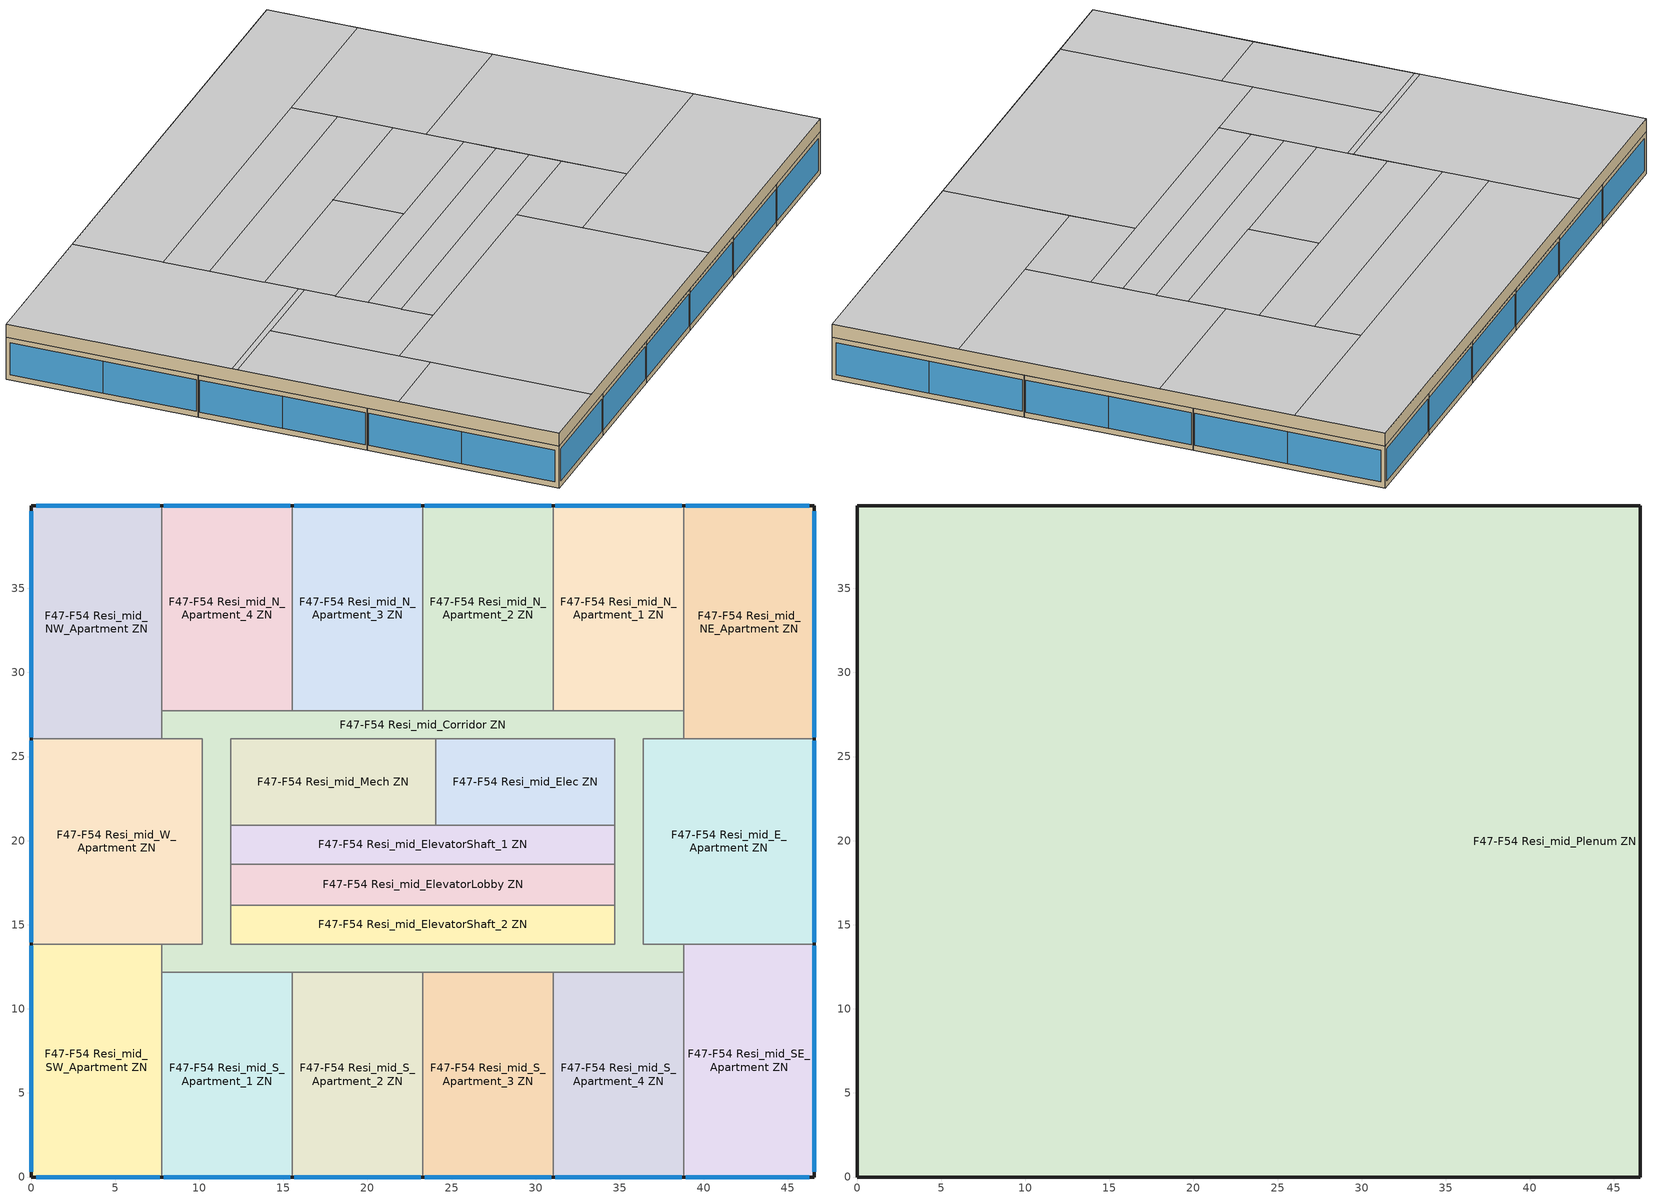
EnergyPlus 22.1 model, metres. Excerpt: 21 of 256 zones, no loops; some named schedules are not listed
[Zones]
F47-F54 Resi_mid_Corridor ZN
 floor adiabatic (Adiabatic floor construction): 11.86,19.95 11.86,13.85 10.18,13.85 10.18,19.95 z214.43; 36.39,26.05 36.39,19.95 34.72,19.95 34.72,26.05 z214.43; 36.39,19.95 36.39,13.85 34.72,13.85 34.72,19.95 z214.43; 38.81,27.72 38.81,26.05 7.76,26.05 7.76,27.72 z214.43; 38.81,13.85 38.81,12.18 34.72,12.18 34.72,13.85 z214.43; 34.72,13.85 34.72,12.18 7.76,12.18 7.76,13.85 z214.43; 11.86,26.05 11.86,19.95 10.18,19.95 10.18,26.05 z214.43
 wall to F47-F54 Resi_mid_N_Apartment_4 ZN (Typical Interior Wall): 15.52,27.72 7.76,27.72 z214.43:217.63
 wall to F47-F54 Resi_mid_NW_Apartment ZN (Typical Interior Wall): 7.76,27.72 7.76,26.05 z214.43:217.63
 wall to F47-F54 Resi_mid_W_Apartment ZN (Typical Interior Wall): 7.76,26.05 10.18,26.05 10.18,13.85 7.76,13.85 z214.43:217.63
 wall to F47-F54 Resi_mid_SW_Apartment ZN (Typical Interior Wall): 7.76,13.85 7.76,12.18 z214.43:217.63
 wall to F47-F54 Resi_mid_S_Apartment_1 ZN (Typical Interior Wall): 7.76,12.18 15.52,12.18 z214.43:217.63
 wall to F47-F54 Resi_mid_S_Apartment_2 ZN (Typical Interior Wall): 15.52,12.18 23.29,12.18 z214.43:217.63
 wall to F47-F54 Resi_mid_S_Apartment_3 ZN (Typical Interior Wall): 23.29,12.18 31.05,12.18 z214.43:217.63
 wall to F47-F54 Resi_mid_S_Apartment_4 ZN (Typical Interior Wall): 31.05,12.18 38.81,12.18 z214.43:217.63
 wall to F47-F54 Resi_mid_ElevatorShaft_1 ZN (Typical Interior Wall): 34.72,20.92 34.72,18.61 / 11.86,18.61 11.86,20.92 z214.43:217.63
 wall to F47-F54 Resi_mid_ElevatorLobby ZN (Typical Interior Wall): 34.72,18.61 34.72,16.17 / 11.86,16.17 11.86,18.61 z214.43:217.63
 wall to F47-F54 Resi_mid_ElevatorShaft_2 ZN (Typical Interior Wall): 34.72,16.17 34.72,13.85 11.86,13.85 11.86,16.17 z214.43:217.63
 wall to F47-F54 Resi_mid_Mech ZN (Typical Interior Wall): 11.86,20.92 11.86,26.05 24.05,26.05 z214.43:217.63
 wall to F47-F54 Resi_mid_SE_Apartment ZN (Typical Interior Wall): 38.81,12.18 38.81,13.85 z214.43:217.63
 wall to F47-F54 Resi_mid_Elec ZN (Typical Interior Wall): 24.05,26.05 34.72,26.05 34.72,20.92 z214.43:217.63
 wall to F47-F54 Resi_mid_E_Apartment ZN (Typical Interior Wall): 38.81,13.85 36.39,13.85 36.39,26.05 38.81,26.05 z214.43:217.63
 wall to F47-F54 Resi_mid_NE_Apartment ZN (Typical Interior Wall): 38.81,26.05 38.81,27.72 z214.43:217.63
 wall to F47-F54 Resi_mid_N_Apartment_1 ZN (Typical Interior Wall): 38.81,27.72 31.05,27.72 z214.43:217.63
 wall to F47-F54 Resi_mid_N_Apartment_2 ZN (Typical Interior Wall): 31.05,27.72 23.29,27.72 z214.43:217.63
 wall to F47-F54 Resi_mid_N_Apartment_3 ZN (Typical Interior Wall): 23.29,27.72 15.52,27.72 z214.43:217.63
F47-F54 Resi_mid_Elec ZN
 floor adiabatic (Adiabatic floor construction): 34.72,26.05 34.72,20.92 24.05,20.92 24.05,26.05 z214.43
 wall to F47-F54 Resi_mid_Mech ZN (Typical Interior Wall): 24.05,26.05 24.05,20.92 z214.43:217.63
 wall to F47-F54 Resi_mid_ElevatorShaft_1 ZN (Typical Interior Wall): 24.05,20.92 34.72,20.92 z214.43:217.63
F47-F54 Resi_mid_ElevatorLobby ZN
 floor adiabatic (Adiabatic floor construction): 34.72,18.61 34.72,16.17 11.86,16.17 11.86,18.61 z214.43
 wall to F47-F54 Resi_mid_ElevatorShaft_1 ZN (Typical Interior Wall): 34.72,18.61 11.86,18.61 z214.43:217.63
 wall to F47-F54 Resi_mid_ElevatorShaft_2 ZN (Typical Interior Wall): 11.86,16.17 34.72,16.17 z214.43:217.63
F47-F54 Resi_mid_ElevatorShaft_1 ZN
 floor adiabatic (Adiabatic floor construction): 34.72,20.92 34.72,18.61 11.86,18.61 11.86,20.92 z214.43
 wall to F47-F54 Resi_mid_Mech ZN (Typical Interior Wall): 24.05,20.92 11.86,20.92 z214.43:217.63
F47-F54 Resi_mid_ElevatorShaft_2 ZN
 floor adiabatic (Adiabatic floor construction): 34.72,16.17 34.72,13.85 11.86,13.85 11.86,16.17 z214.43
F47-F54 Resi_mid_E_Apartment ZN
 floor adiabatic (Adiabatic floor construction): 46.57,26.05 46.57,13.85 36.39,13.85 36.39,26.05 z214.43
 wall outside (Typical Insulated Steel Framed Exterior Wall R-20.41): 46.57,13.85 46.57,26.05 z214.43:217.63
 wall to F47-F54 Resi_mid_NE_Apartment ZN (Typical Interior Wall): 46.57,26.05 38.81,26.05 z214.43:217.63
 wall to F47-F54 Resi_mid_SE_Apartment ZN (Typical Interior Wall): 38.81,13.85 46.57,13.85 z214.43:217.63
 window (Resi_mid_E_Apartment_Wall_2_0_0_0_0_1_Win 2 Wind Cons U-0.34 SHGC 0.33): 46.57,19.95 46.57,25.93 z214.83:217.27
 window (Resi_mid_E_Apartment_Wall_2_0_0_1_0_0_Win 2 Wind Cons U-0.34 SHGC 0.33): 46.57,13.97 46.57,19.95 z214.83:217.27
F47-F54 Resi_mid_Mech ZN
 floor adiabatic (Adiabatic floor construction): 24.05,26.05 24.05,20.92 11.86,20.92 11.86,26.05 z214.43
F47-F54 Resi_mid_NE_Apartment ZN
 floor adiabatic (Adiabatic floor construction): 46.57,39.9 46.57,26.05 38.81,26.05 38.81,39.9 z214.43
 wall outside (Typical Insulated Steel Framed Exterior Wall R-20.41): 46.57,26.05 46.57,39.9 38.81,39.9 z214.43:217.63
 wall to F47-F54 Resi_mid_N_Apartment_1 ZN (Typical Interior Wall): 38.81,39.9 38.81,27.72 z214.43:217.63
 window (Resi_mid_NE_Apartment_Wall_2_0_0_0_0_1_Win 2 Wind Cons U-0.34 SHGC 0.33): 46.57,32.88 46.57,39.59 z214.83:217.27
 window (Resi_mid_NE_Apartment_Wall_2_0_0_1_0_0_Win 2 Wind Cons U-0.34 SHGC 0.33): 46.57,26.16 46.57,32.87 z214.83:217.27
 window (U 0.34 SHGC 0.38 Simple Glazing): 46.27,39.9 38.93,39.9 z214.83:217.28
F47-F54 Resi_mid_NW_Apartment ZN
 floor adiabatic (Adiabatic floor construction): 7.76,39.9 7.76,26.05 0,26.05 0,39.9 z214.43
 wall outside (Typical Insulated Steel Framed Exterior Wall R-20.41): 7.76,39.9 0,39.9 0,26.05 z214.43:217.63
 wall to F47-F54 Resi_mid_N_Apartment_4 ZN (Typical Interior Wall): 7.76,27.72 7.76,39.9 z214.43:217.63
 wall to F47-F54 Resi_mid_W_Apartment ZN (Typical Interior Wall): 0,26.05 7.76,26.05 z214.43:217.63
 window (U 0.34 SHGC 0.38 Simple Glazing): 7.65,39.9 0.31,39.9 z214.83:217.28
 window (Resi_mid_NW_Apartment_Wall_5_0_0_0_0_1_Win 2 Wind Cons U-0.34 SHGC 0.33): 0,32.87 0,26.16 z214.83:217.27
 window (Resi_mid_NW_Apartment_Wall_5_0_0_1_0_0_Win 2 Wind Cons U-0.34 SHGC 0.33): 0,39.59 0,32.88 z214.83:217.27
F47-F54 Resi_mid_N_Apartment_1 ZN
 floor adiabatic (Adiabatic floor construction): 38.81,39.9 38.81,27.72 31.05,27.72 31.05,39.9 z214.43
 wall outside (Typical Insulated Steel Framed Exterior Wall R-20.41): 38.81,39.9 31.05,39.9 z214.43:217.63
 wall to F47-F54 Resi_mid_N_Apartment_2 ZN (Typical Interior Wall): 31.05,39.9 31.05,27.72 z214.43:217.63
 window (U 0.34 SHGC 0.38 Simple Glazing): 38.7,39.9 31.16,39.9 z214.83:217.28
F47-F54 Resi_mid_N_Apartment_2 ZN
 floor adiabatic (Adiabatic floor construction): 31.05,39.9 31.05,27.72 23.29,27.72 23.29,39.9 z214.43
 wall outside (Typical Insulated Steel Framed Exterior Wall R-20.41): 31.05,39.9 23.29,39.9 z214.43:217.63
 wall to F47-F54 Resi_mid_N_Apartment_3 ZN (Typical Interior Wall): 23.29,39.9 23.29,27.72 z214.43:217.63
 window (U 0.34 SHGC 0.38 Simple Glazing): 30.93,39.9 23.4,39.9 z214.83:217.28
F47-F54 Resi_mid_N_Apartment_3 ZN
 floor adiabatic (Adiabatic floor construction): 23.29,39.9 23.29,27.72 15.52,27.72 15.52,39.9 z214.43
 wall outside (Typical Insulated Steel Framed Exterior Wall R-20.41): 23.29,39.9 15.52,39.9 z214.43:217.63
 wall to F47-F54 Resi_mid_N_Apartment_4 ZN (Typical Interior Wall): 15.52,39.9 15.52,27.72 z214.43:217.63
 window (U 0.34 SHGC 0.38 Simple Glazing): 23.17,39.9 15.64,39.9 z214.83:217.28
F47-F54 Resi_mid_N_Apartment_4 ZN
 floor adiabatic (Adiabatic floor construction): 15.52,39.9 15.52,27.72 7.76,27.72 7.76,39.9 z214.43
 wall outside (Typical Insulated Steel Framed Exterior Wall R-20.41): 15.52,39.9 7.76,39.9 z214.43:217.63
 window (U 0.34 SHGC 0.38 Simple Glazing): 15.41,39.9 7.88,39.9 z214.83:217.28
F47-F54 Resi_mid_SE_Apartment ZN
 floor adiabatic (Adiabatic floor construction): 46.57,13.85 46.57,0 38.81,0 38.81,13.85 z214.43
 wall outside (Typical Insulated Steel Framed Exterior Wall R-20.41): 38.81,0 46.57,0 46.57,13.85 z214.43:217.63
 wall to F47-F54 Resi_mid_S_Apartment_4 ZN (Typical Interior Wall): 38.81,12.18 38.81,0 z214.43:217.63
 window (Resi_mid_SE_Apartment_Wall_2_0_0_0_0_1_Win 2 Wind Cons U-0.34 SHGC 0.33): 46.57,7.02 46.57,13.74 z214.83:217.27
 window (Resi_mid_SE_Apartment_Wall_2_0_0_1_0_0_Win 2 Wind Cons U-0.34 SHGC 0.33): 46.57,0.31 46.57,7.02 z214.83:217.27
 window (U 0.34 SHGC 0.38 Simple Glazing): 38.93,0 46.27,0 z214.83:217.28
F47-F54 Resi_mid_SW_Apartment ZN
 floor adiabatic (Adiabatic floor construction): 7.76,13.85 7.76,0 0,0 0,13.85 z214.43
 wall outside (Typical Insulated Steel Framed Exterior Wall R-20.41): 0,13.85 0,0 7.76,0 z214.43:217.63
 wall to F47-F54 Resi_mid_W_Apartment ZN (Typical Interior Wall): 7.76,13.85 0,13.85 z214.43:217.63
 wall to F47-F54 Resi_mid_S_Apartment_1 ZN (Typical Interior Wall): 7.76,0 7.76,12.18 z214.43:217.63
 window (Resi_mid_SW_Apartment_Wall_4_0_0_0_0_1_Win 2 Wind Cons U-0.34 SHGC 0.33): 0,7.02 0,0.31 z214.83:217.27
 window (Resi_mid_SW_Apartment_Wall_4_0_0_1_0_0_Win 2 Wind Cons U-0.34 SHGC 0.33): 0,13.74 0,7.02 z214.83:217.27
 window (U 0.34 SHGC 0.38 Simple Glazing): 0.31,0 7.65,0 z214.83:217.28
F47-F54 Resi_mid_S_Apartment_1 ZN
 floor adiabatic (Adiabatic floor construction): 15.52,12.18 15.52,0 7.76,0 7.76,12.18 z214.43
 wall outside (Typical Insulated Steel Framed Exterior Wall R-20.41): 7.76,0 15.52,0 z214.43:217.63
 wall to F47-F54 Resi_mid_S_Apartment_2 ZN (Typical Interior Wall): 15.52,0 15.52,12.18 z214.43:217.63
 window (U 0.34 SHGC 0.38 Simple Glazing): 7.88,0 15.41,0 z214.83:217.28
F47-F54 Resi_mid_S_Apartment_2 ZN
 floor adiabatic (Adiabatic floor construction): 23.29,12.18 23.29,0 15.52,0 15.52,12.18 z214.43
 wall outside (Typical Insulated Steel Framed Exterior Wall R-20.41): 15.52,0 23.29,0 z214.43:217.63
 wall to F47-F54 Resi_mid_S_Apartment_3 ZN (Typical Interior Wall): 23.29,0 23.29,12.18 z214.43:217.63
 window (U 0.34 SHGC 0.38 Simple Glazing): 15.64,0 23.17,0 z214.83:217.28
F47-F54 Resi_mid_S_Apartment_3 ZN
 floor adiabatic (Adiabatic floor construction): 31.05,12.18 31.05,0 23.29,0 23.29,12.18 z214.43
 wall outside (Typical Insulated Steel Framed Exterior Wall R-20.41): 23.29,0 31.05,0 z214.43:217.63
 wall to F47-F54 Resi_mid_S_Apartment_4 ZN (Typical Interior Wall): 31.05,0 31.05,12.18 z214.43:217.63
 window (U 0.34 SHGC 0.38 Simple Glazing): 23.4,0 30.93,0 z214.83:217.28
F47-F54 Resi_mid_S_Apartment_4 ZN
 floor adiabatic (Adiabatic floor construction): 38.81,12.18 38.81,0 31.05,0 31.05,12.18 z214.43
 wall outside (Typical Insulated Steel Framed Exterior Wall R-20.41): 31.05,0 38.81,0 z214.43:217.63
 window (U 0.34 SHGC 0.38 Simple Glazing): 31.16,0 38.7,0 z214.83:217.28
F47-F54 Resi_mid_W_Apartment ZN
 floor adiabatic (Adiabatic floor construction): 10.18,26.05 10.18,13.85 0,13.85 0,26.05 z214.43
 wall outside (Typical Insulated Steel Framed Exterior Wall R-20.41): 0,26.05 0,13.85 z214.43:217.63
 window (Resi_mid_W_Apartment_Wall_5_0_0_0_0_1_Win 2 Wind Cons U-0.34 SHGC 0.33): 0,19.95 0,13.97 z214.83:217.27
 window (Resi_mid_W_Apartment_Wall_5_0_0_1_0_0_Win 2 Wind Cons U-0.34 SHGC 0.33): 0,25.93 0,19.95 z214.83:217.27
F47-F54 Resi_mid_Plenum ZN
 floor to F47-F54 Resi_mid_SW_Apartment ZN (Typical Interior Floor): 7.76,13.85 7.76,0 0,0 0,13.85 z217.63
 floor to F47-F54 Resi_mid_NW_Apartment ZN (Typical Interior Floor): 7.76,39.9 7.76,26.05 0,26.05 0,39.9 z217.63
 floor to F47-F54 Resi_mid_NE_Apartment ZN (Typical Interior Floor): 46.57,39.9 46.57,26.05 38.81,26.05 38.81,39.9 z217.63
 floor to F47-F54 Resi_mid_N_Apartment_4 ZN (Typical Interior Floor): 15.52,39.9 15.52,27.72 7.76,27.72 7.76,39.9 z217.63
 floor to F47-F54 Resi_mid_N_Apartment_3 ZN (Typical Interior Floor): 23.29,39.9 23.29,27.72 15.52,27.72 15.52,39.9 z217.63
 floor to F47-F54 Resi_mid_N_Apartment_2 ZN (Typical Interior Floor): 31.05,39.9 31.05,27.72 23.29,27.72 23.29,39.9 z217.63
 floor to F47-F54 Resi_mid_N_Apartment_1 ZN (Typical Interior Floor): 38.81,39.9 38.81,27.72 31.05,27.72 31.05,39.9 z217.63
 floor to F47-F54 Resi_mid_Mech ZN (Typical Interior Floor): 24.05,26.05 24.05,20.92 11.86,20.92 11.86,26.05 z217.63
 floor to F47-F54 Resi_mid_Elec ZN (Typical Interior Floor): 34.72,26.05 34.72,20.92 24.05,20.92 24.05,26.05 z217.63
 floor to F47-F54 Resi_mid_ElevatorShaft_2 ZN (Typical Interior Floor): 34.72,16.17 34.72,13.85 11.86,13.85 11.86,16.17 z217.63
 floor to F47-F54 Resi_mid_ElevatorLobby ZN (Typical Interior Floor): 34.72,18.61 34.72,16.17 11.86,16.17 11.86,18.61 z217.63
 floor to F47-F54 Resi_mid_Corridor ZN (Typical Interior Floor): 11.86,19.95 11.86,13.85 10.18,13.85 10.18,19.95 z217.63; 38.81,27.72 38.81,26.05 7.76,26.05 7.76,27.72 z217.63; 36.39,26.05 36.39,19.95 34.72,19.95 34.72,26.05 z217.63; 34.72,13.85 34.72,12.18 7.76,12.18 7.76,13.85 z217.63; 36.39,19.95 36.39,13.85 34.72,13.85 34.72,19.95 z217.63; 38.81,13.85 38.81,12.18 34.72,12.18 34.72,13.85 z217.63; 11.86,26.05 11.86,19.95 10.18,19.95 10.18,26.05 z217.63
 floor to F47-F54 Resi_mid_SE_Apartment ZN (Typical Interior Floor): 46.57,13.85 46.57,0 38.81,0 38.81,13.85 z217.63
 floor to F47-F54 Resi_mid_S_Apartment_1 ZN (Typical Interior Floor): 15.52,12.18 15.52,0 7.76,0 7.76,12.18 z217.63
 floor to F47-F54 Resi_mid_S_Apartment_2 ZN (Typical Interior Floor): 23.29,12.18 23.29,0 15.52,0 15.52,12.18 z217.63
 floor to F47-F54 Resi_mid_S_Apartment_3 ZN (Typical Interior Floor): 31.05,12.18 31.05,0 23.29,0 23.29,12.18 z217.63
 floor to F47-F54 Resi_mid_S_Apartment_4 ZN (Typical Interior Floor): 38.81,12.18 38.81,0 31.05,0 31.05,12.18 z217.63
 floor to F47-F54 Resi_mid_E_Apartment ZN (Typical Interior Floor): 46.57,26.05 46.57,13.85 36.39,13.85 36.39,26.05 z217.63
 floor to F47-F54 Resi_mid_W_Apartment ZN (Typical Interior Floor): 10.18,26.05 10.18,13.85 0,13.85 0,26.05 z217.63
 floor to F47-F54 Resi_mid_ElevatorShaft_1 ZN (Typical Interior Floor): 34.72,20.92 34.72,18.61 11.86,18.61 11.86,20.92 z217.63
 wall outside (Typical Insulated Steel Framed Exterior Wall R-20.41): 46.57,0 46.57,39.9 0,39.9 0,0 46.57,0 z217.63:218.63
 ceiling adiabatic (Adiabatic floor construction): 5.79,0 5.79,11.58 0,11.58 0,0 z218.63; 5.79,11.58 5.79,23.16 0,23.16 0,11.58 z218.63; 26.76,0 26.76,13.85 5.79,13.85 5.79,0 z218.63; 34.72,26.05 34.72,30.01 11.86,30.01 11.86,26.05 z218.63; 34.72,20.92 34.72,26.05 24.05,26.05 24.05,20.92 z218.63; 34.72,30.01 34.72,33.36 11.86,33.36 11.86,30.01 z218.63; 34.72,18.61 34.72,20.92 11.86,20.92 11.86,18.61 z218.63; 46.57,9.14 46.57,23.61 34.72,23.61 34.72,9.14 z218.63; 46.57,23.61 46.57,33.36 34.72,33.36 34.72,23.61 z218.63; 11.86,23.61 11.86,39.9 0,39.9 0,23.61 z218.63; 34.72,9.14 34.72,13.85 26.76,13.85 26.76,9.14 z218.63; 11.86,23.16 11.86,23.61 0,23.61 0,23.16 z218.63; 34.72,13.85 34.72,16.17 11.86,16.17 11.86,13.85 z218.63; 11.86,13.85 11.86,23.16 5.79,23.16 5.79,13.85 z218.63; 46.57,33.36 46.57,39.9 11.86,39.9 11.86,33.36 z218.63; 46.57,0 46.57,9.14 26.76,9.14 26.76,0 z218.63; 34.72,16.17 34.72,18.61 11.86,18.61 11.86,16.17 z218.63; 24.05,20.92 24.05,26.05 11.86,26.05 11.86,20.92 z218.63
[Building]
-SuperTallBuilding-ASHRAE 169-2013-6A created: 2026-04-17 12:02:49 -0400: North Axis {deg}=0; Terrain=Suburbs; Loads Convergence Tolerance Value {W}=0.04; Temperature Convergence Tolerance Value {deltaC}=0.4; Solar Distribution=FullExterior; Maximum Number of Warmup Days=25; Minimum Number of Warmup Days=6
[Site:Location]
Rochester International Arpt_MN_USA: Latitude {deg}=43.9; Longitude {deg}=-92.5; Time Zone {hr}=-6; Elevation {m}=398
[Site:GroundTemperature:Deep]
5.5, 1.7, -0.6, -1.3, 0.1, 3.2, 7.1, 10.9, 13.4, 14, 12.6, 9.5
[Site:GroundTemperature:FCfactorMethod]
January Ground Temperature {C}=7.4; February Ground Temperature {C}=-0; March Ground Temperature {C}=-7.6; April Ground Temperature {C}=-12.6; May Ground Temperature {C}=-7.7; June Ground Temperature {C}=0.3; July Ground Temperature {C}=7; August Ground Temperature {C}=14.2; September Ground Temperature {C}=19.2; October Ground Temperature {C}=20.9; November Ground Temperature {C}=20; December Ground Temperature {C}=15.4
[Site:GroundTemperature:Shallow]
-2.2, -7.4, -8.8, -7.6, -0.6, 7.3, 14.6, 20, 21.5, 19, 13, 5.4
[Site:WaterMainsTemperature]
Calculation Method=Correlation; Annual Average Outdoor Air Temperature {C}=6.375; Maximum Difference In Monthly Average Outdoor Air Temperatures {deltaC}=33.5
[SizingPeriod:DesignDay] Day of Month=21; Dry-Bulb Temperature Range Modifier Type=DefaultMultipliers; Humidity Condition Type=Wetbulb; Barometric Pressure {Pa}=96634; Rain Indicator=No; Snow Indicator=No; Daylight Saving Time Indicator=No; Begin Environment Reset Mode=FullResetAtBeginEnvironment
Name | Month | Day Type | Maximum Dry-Bulb Temperature {C} | Daily Dry-Bulb Temperature Range {deltaC} | Wetbulb or DewPoint at Maximum Dry-Bulb {C} | Wind Speed {m/s} | Wind Direction {deg} | Solar Model Indicator | ASHRAE Clear Sky Optical Depth for Beam Irradiance (taub) | ASHRAE Clear Sky Optical Depth for Diffuse Irradiance (taud) | Sky Clearness
Rochester International Arpt Ann Clg .4% Condns DB=>MWB | 7 | SummerDesignDay | 31.2 | 10.6 | 23.1 | 6.7 | 200 | ASHRAETau | 0.404 | 2.226
Rochester International Arpt Ann Clg .4% Condns WB=>MDB | 7 | SummerDesignDay | 29.2 | 10.6 | 24.9 | 6.7 | 200 | ASHRAETau | 0.404 | 2.226
Rochester International Arpt Ann Htg 99.6% Condns DB | 1 | WinterDesignDay | -26.2 | 0 | -26.2 | 5.7 | 310 | ASHRAEClearSky |  |  | 0
[Material] Thermal Absorptance=0.9; Solar Absorptance=0.7
Name | Roughness | Thickness {m} | Conductivity {W/m-K} | Density {kg/m3} | Specific Heat {J/kg-K} | Visible Absorptance
100mm Normalweight concrete floor | MediumSmooth | 0.1016 | 2.31 | 2322 | 832 | 0.7
25mm Stucco | Smooth | 0.0254 | 0.72 | 1856 | 840 | 0.7
5/8 in. Gypsum Board | MediumSmooth | 0.0159 | 0.16 | 800 | 1090 | 0.7
G01 13mm gypsum board | Smooth | 0.0127 | 0.16 | 800 | 1090 | 0.5
Std Wood 6inch | MediumSmooth | 0.15 | 0.12 | 540 | 1210 | 0.7
[Material:NoMass] Thermal Absorptance=0.9; Solar Absorptance=0.7
Name | Roughness | Thermal Resistance {m2-K/W} | Visible Absorptance
CP02 CARPET PAD | VeryRough | 0.21648 | 0.8
Nonres_Floor_Insulation | MediumSmooth | 2.88292 | 0.7
Typical Insulation R-18.23 | Smooth | 3.21036 | 0.7
[WindowMaterial:SimpleGlazingSystem] U-Factor {W/m2-K}=1.93061; Visible Transmittance=0.81
Name | Solar Heat Gain Coefficient
Resi_mid_E_Apartment_Wall_2_0_0_0_0_1_Win 2 Wind SG Mat U-0.34 SHGC 0.33; Resi_mid_E_Apartment_Wall_2_0_0_1_0_0_Win 2 Wind SG Mat U-0.34 SHGC 0.33; Resi_mid_NE_Apartment_Wall_2_0_0_0_0_1_Win 2 Wind SG Mat U-0.34 SHGC 0.33; Resi_mid_NE_Apartment_Wall_2_0_0_1_0_0_Win 2 Wind SG Mat U-0.34 SHGC 0.33; Resi_mid_NW_Apartment_Wall_5_0_0_0_0_1_Win 2 Wind SG Mat U-0.34 SHGC 0.33; Resi_mid_NW_Apartment_Wall_5_0_0_1_0_0_Win 2 Wind SG Mat U-0.34 SHGC 0.33; Resi_mid_SE_Apartment_Wall_2_0_0_0_0_1_Win 2 Wind SG Mat U-0.34 SHGC 0.33; Resi_mid_SE_Apartment_Wall_2_0_0_1_0_0_Win 2 Wind SG Mat U-0.34 SHGC 0.33; Resi_mid_SW_Apartment_Wall_4_0_0_0_0_1_Win 2 Wind SG Mat U-0.34 SHGC 0.33; Resi_mid_SW_Apartment_Wall_4_0_0_1_0_0_Win 2 Wind SG Mat U-0.34 SHGC 0.33; Resi_mid_W_Apartment_Wall_5_0_0_0_0_1_Win 2 Wind SG Mat U-0.34 SHGC 0.33; Resi_mid_W_Apartment_Wall_5_0_0_1_0_0_Win 2 Wind SG Mat U-0.34 SHGC 0.33 | 0.33
U 0.34 SHGC 0.38 Simple Glazing | 0.38
[Construction]
Adiabatic floor construction: CP02 CARPET PAD, 100mm Normalweight concrete floor, Nonres_Floor_Insulation
InteriorFurnishings: Std Wood 6inch
Resi_mid_E_Apartment_Wall_2_0_0_0_0_1_Win 2 Wind Cons U-0.34 SHGC 0.33: Resi_mid_E_Apartment_Wall_2_0_0_0_0_1_Win 2 Wind SG Mat U-0.34 SHGC 0.33
Resi_mid_E_Apartment_Wall_2_0_0_1_0_0_Win 2 Wind Cons U-0.34 SHGC 0.33: Resi_mid_E_Apartment_Wall_2_0_0_1_0_0_Win 2 Wind SG Mat U-0.34 SHGC 0.33
Resi_mid_NE_Apartment_Wall_2_0_0_0_0_1_Win 2 Wind Cons U-0.34 SHGC 0.33: Resi_mid_NE_Apartment_Wall_2_0_0_0_0_1_Win 2 Wind SG Mat U-0.34 SHGC 0.33
Resi_mid_NE_Apartment_Wall_2_0_0_1_0_0_Win 2 Wind Cons U-0.34 SHGC 0.33: Resi_mid_NE_Apartment_Wall_2_0_0_1_0_0_Win 2 Wind SG Mat U-0.34 SHGC 0.33
Resi_mid_NW_Apartment_Wall_5_0_0_0_0_1_Win 2 Wind Cons U-0.34 SHGC 0.33: Resi_mid_NW_Apartment_Wall_5_0_0_0_0_1_Win 2 Wind SG Mat U-0.34 SHGC 0.33
Resi_mid_NW_Apartment_Wall_5_0_0_1_0_0_Win 2 Wind Cons U-0.34 SHGC 0.33: Resi_mid_NW_Apartment_Wall_5_0_0_1_0_0_Win 2 Wind SG Mat U-0.34 SHGC 0.33
Resi_mid_SE_Apartment_Wall_2_0_0_0_0_1_Win 2 Wind Cons U-0.34 SHGC 0.33: Resi_mid_SE_Apartment_Wall_2_0_0_0_0_1_Win 2 Wind SG Mat U-0.34 SHGC 0.33
Resi_mid_SE_Apartment_Wall_2_0_0_1_0_0_Win 2 Wind Cons U-0.34 SHGC 0.33: Resi_mid_SE_Apartment_Wall_2_0_0_1_0_0_Win 2 Wind SG Mat U-0.34 SHGC 0.33
Resi_mid_SW_Apartment_Wall_4_0_0_0_0_1_Win 2 Wind Cons U-0.34 SHGC 0.33: Resi_mid_SW_Apartment_Wall_4_0_0_0_0_1_Win 2 Wind SG Mat U-0.34 SHGC 0.33
Resi_mid_SW_Apartment_Wall_4_0_0_1_0_0_Win 2 Wind Cons U-0.34 SHGC 0.33: Resi_mid_SW_Apartment_Wall_4_0_0_1_0_0_Win 2 Wind SG Mat U-0.34 SHGC 0.33
Resi_mid_W_Apartment_Wall_5_0_0_0_0_1_Win 2 Wind Cons U-0.34 SHGC 0.33: Resi_mid_W_Apartment_Wall_5_0_0_0_0_1_Win 2 Wind SG Mat U-0.34 SHGC 0.33
Resi_mid_W_Apartment_Wall_5_0_0_1_0_0_Win 2 Wind Cons U-0.34 SHGC 0.33: Resi_mid_W_Apartment_Wall_5_0_0_1_0_0_Win 2 Wind SG Mat U-0.34 SHGC 0.33
Typical Insulated Steel Framed Exterior Wall R-20.41: 25mm Stucco, 5/8 in. Gypsum Board, Typical Insulation R-18.23, 5/8 in. Gypsum Board
Typical Interior Floor: 100mm Normalweight concrete floor, CP02 CARPET PAD
Typical Interior Wall: G01 13mm gypsum board, G01 13mm gypsum board
U 0.34 SHGC 0.38 Simple Glazing: U 0.34 SHGC 0.38 Simple Glazing
[Zone] Multiplier=8
Name | Part of Total Floor Area
F47-F54 Resi_mid_Corridor ZN; F47-F54 Resi_mid_Elec ZN; F47-F54 Resi_mid_ElevatorLobby ZN; F47-F54 Resi_mid_ElevatorShaft_1 ZN; F47-F54 Resi_mid_ElevatorShaft_2 ZN; F47-F54 Resi_mid_E_Apartment ZN; F47-F54 Resi_mid_Mech ZN; F47-F54 Resi_mid_NE_Apartment ZN; F47-F54 Resi_mid_NW_Apartment ZN; F47-F54 Resi_mid_N_Apartment_1 ZN; F47-F54 Resi_mid_N_Apartment_2 ZN; F47-F54 Resi_mid_N_Apartment_3 ZN; F47-F54 Resi_mid_N_Apartment_4 ZN; F47-F54 Resi_mid_SE_Apartment ZN; F47-F54 Resi_mid_SW_Apartment ZN; F47-F54 Resi_mid_S_Apartment_1 ZN; F47-F54 Resi_mid_S_Apartment_2 ZN; F47-F54 Resi_mid_S_Apartment_3 ZN; F47-F54 Resi_mid_S_Apartment_4 ZN; F47-F54 Resi_mid_W_Apartment ZN | Yes
F47-F54 Resi_mid_Plenum ZN | No
[Space]
Name | Zone | Space Type
F47-F54 Resi_mid_Corridor | F47-F54 Resi_mid_Corridor ZN | HighriseApartment Corridor
F47-F54 Resi_mid_Elec | F47-F54 Resi_mid_Elec ZN | Elec/MechRoom
F47-F54 Resi_mid_ElevatorLobby | F47-F54 Resi_mid_ElevatorLobby ZN | Elevator Lobby
F47-F54 Resi_mid_ElevatorShaft_1 | F47-F54 Resi_mid_ElevatorShaft_1 ZN | Elevator Shaft
F47-F54 Resi_mid_ElevatorShaft_2 | F47-F54 Resi_mid_ElevatorShaft_2 ZN | Elevator Shaft
F47-F54 Resi_mid_E_Apartment | F47-F54 Resi_mid_E_Apartment ZN | HighriseApartment Apartment
F47-F54 Resi_mid_Mech | F47-F54 Resi_mid_Mech ZN | Elec/MechRoom
F47-F54 Resi_mid_NE_Apartment | F47-F54 Resi_mid_NE_Apartment ZN | HighriseApartment Apartment
F47-F54 Resi_mid_NW_Apartment | F47-F54 Resi_mid_NW_Apartment ZN | HighriseApartment Apartment
F47-F54 Resi_mid_N_Apartment_1 | F47-F54 Resi_mid_N_Apartment_1 ZN | HighriseApartment Apartment
F47-F54 Resi_mid_N_Apartment_2 | F47-F54 Resi_mid_N_Apartment_2 ZN | HighriseApartment Apartment
F47-F54 Resi_mid_N_Apartment_3 | F47-F54 Resi_mid_N_Apartment_3 ZN | HighriseApartment Apartment
F47-F54 Resi_mid_N_Apartment_4 | F47-F54 Resi_mid_N_Apartment_4 ZN | HighriseApartment Apartment
F47-F54 Resi_mid_Plenum | F47-F54 Resi_mid_Plenum ZN
F47-F54 Resi_mid_SE_Apartment | F47-F54 Resi_mid_SE_Apartment ZN | HighriseApartment Apartment
F47-F54 Resi_mid_SW_Apartment | F47-F54 Resi_mid_SW_Apartment ZN | HighriseApartment Apartment
F47-F54 Resi_mid_S_Apartment_1 | F47-F54 Resi_mid_S_Apartment_1 ZN | HighriseApartment Apartment
F47-F54 Resi_mid_S_Apartment_2 | F47-F54 Resi_mid_S_Apartment_2 ZN | HighriseApartment Apartment
F47-F54 Resi_mid_S_Apartment_3 | F47-F54 Resi_mid_S_Apartment_3 ZN | HighriseApartment Apartment
F47-F54 Resi_mid_S_Apartment_4 | F47-F54 Resi_mid_S_Apartment_4 ZN | HighriseApartment Apartment
F47-F54 Resi_mid_W_Apartment | F47-F54 Resi_mid_W_Apartment ZN | HighriseApartment Apartment
[SpaceList]
Elec/MechRoom: F38 Resi_bot_Elec, F1 Retail_F1_Mech, Basement_Mech, F72 Hotel_top_Mech, F55 Hotel_bot_Elec, F72 Hotel_top_Elec, F55 Hotel_bot_Mech, F4-F12 Office_Mech, F4-F12 Office_Elec, F13-F21 Office_Elec, F22-F30 Office_Elec, F2-F3 Retail_F2_Elec, F31-F37 Office_Mech, Basement_Elec, F38 Skylobby_Mech, F38 Skylobby_Elec, F2-F3 Retail_F2_Mech, F31-F37 Office_Elec, F39-F46 Resi_mid_Elec, F38 Resi_bot_Mech, F13-F21 Office_Mech, F1 Retail_F1_Elec, F39-F46 Resi_mid_Mech, F22-F30 Office_Mech, F47-F54 Resi_mid_Mech, F56-F63 Hotel_mid_Elec, F64-F70 Hotel_mid_Mech, F64-F70 Hotel_mid_Elec, F47-F54 Resi_mid_Elec, F56-F63 Hotel_mid_Mech
Elevator Lobby: F22-F30 Office_ElevatorLobby, Basement_ElevatorLobby, F38 Resi_bot_ElevatorLobby, F2-F3 Retail_F2_ElevatorLobby, F64-F70 Hotel_mid_ElevatorLobby, F38 Skylobby_ElevatorLobby, F13-F21 Office_ElevatorLobby, F55 Hotel_bot_ElevatorLobby, F39-F46 Resi_mid_ElevatorLobby, F72 Hotel_top_ElevatorLobby, F1 Retail_F1_ElevatorLobby, F4-F12 Office_ElevatorLobby, F56-F63 Hotel_mid_ElevatorLobby, F47-F54 Resi_mid_ElevatorLobby, F31-F37 Office_ElevatorLobby
Elevator Shaft: F72 Hotel_top_ElevatorShaft_1, F55 Hotel_bot_ElevatorShaft_2, F38 Resi_bot_ElevatorShaft_1, F1 Retail_F1_ElevatorShaft_1, F72 Hotel_top_ElevatorShaft_2, F1 Retail_F1_ElevatorShaft_2, Basement_ElevatorShaft_1, F13-F21 Office_ElevatorShaft_1, F4-F12 Office_ElevatorShaft_2, F38 Resi_bot_ElevatorShaft_2, F2-F3 Retail_F2_ElevatorShaft_2, F4-F12 Office_ElevatorShaft_1, F39-F46 Resi_mid_ElevatorShaft_1, F47-F54 Resi_mid_ElevatorShaft_2, F38 Skylobby_ElevatorShaft_1, F22-F30 Office_ElevatorShaft_2, F22-F30 Office_ElevatorShaft_1, F31-F37 Office_ElevatorShaft_1, F13-F21 Office_ElevatorShaft_2, F31-F37 Office_ElevatorShaft_2, F56-F63 Hotel_mid_ElevatorShaft_2, Basement_ElevatorShaft_2, F39-F46 Resi_mid_ElevatorShaft_2, F2-F3 Retail_F2_ElevatorShaft_1, F38 Skylobby_ElevatorShaft_2, F55 Hotel_bot_ElevatorShaft_1, F47-F54 Resi_mid_ElevatorShaft_1, F64-F70 Hotel_mid_ElevatorShaft_1, F56-F63 Hotel_mid_ElevatorShaft_1, F64-F70 Hotel_mid_ElevatorShaft_2
HighriseApartment Corridor: F39-F46 Resi_mid_Corridor, F47-F54 Resi_mid_Corridor, F38 Resi_bot_Corridor
HighriseApartment Apartment: F38 Resi_bot_SE_Apartment, F38 Resi_bot_NW_Apartment, F38 Resi_bot_NE_Apartment, F38 Resi_bot_S_Apartment_1, F38 Resi_bot_N_Apartment_4, F38 Resi_bot_S_Apartment_4, F38 Resi_bot_N_Apartment_2, F38 Resi_bot_E_Apartment, F47-F54 Resi_mid_N_Apartment_4, F47-F54 Resi_mid_S_Apartment_2, F39-F46 Resi_mid_S_Apartment_3, F39-F46 Resi_mid_N_Apartment_4, F39-F46 Resi_mid_E_Apartment, F38 Resi_bot_S_Apartment_3, F47-F54 Resi_mid_N_Apartment_3, F47-F54 Resi_mid_NE_Apartment, F39-F46 Resi_mid_S_Apartment_4, F47-F54 Resi_mid_SW_Apartment, F47-F54 Resi_mid_S_Apartment_1, F38 Resi_bot_N_Apartment_1, F38 Resi_bot_S_Apartment_2, F39-F46 Resi_mid_S_Apartment_2, F39-F46 Resi_mid_SE_Apartment, F39-F46 Resi_mid_NW_Apartment, F47-F54 Resi_mid_N_Apartment_2, F39-F46 Resi_mid_S_Apartment_1, F39-F46 Resi_mid_W_Apartment, F39-F46 Resi_mid_N_Apartment_1, F47-F54 Resi_mid_SE_Apartment, F39-F46 Resi_mid_SW_Apartment, F39-F46 Resi_mid_NE_Apartment, F47-F54 Resi_mid_S_Apartment_3, F47-F54 Resi_mid_S_Apartment_4, F38 Resi_bot_SW_Apartment, F47-F54 Resi_mid_NW_Apartment, F47-F54 Resi_mid_E_Apartment, F39-F46 Resi_mid_N_Apartment_3, F47-F54 Resi_mid_N_Apartment_1, F39-F46 Resi_mid_N_Apartment_2, F38 Resi_bot_N_Apartment_3, F47-F54 Resi_mid_W_Apartment
[Lights] Design Level Calculation Method=Watts/Area; Fraction Visible=0.2; Fraction Replaceable=1
Name | Zone or ZoneList or Space or SpaceList | Schedule | Watts per Floor Area {W/m2} | Return Air Fraction | Fraction Radiant
Elec/MechRoom Lights | Elec/MechRoom | OfficeLarge BLDG_LIGHT_SCH_2013 | 4.62848 | 0.4 | 0.4
Elevator Lobby Lights | Elevator Lobby | OfficeLarge BLDG_LIGHT_SCH | 6.99654 | 0.4 | 0.4
HighriseApartment Corridor Lights | HighriseApartment Corridor | ApartmentHighRise LTG_COR_SCH_2013 | 4.4132 | 0 | 0.6
HighriseApartment Apartment Additional Lights | HighriseApartment Apartment | ApartmentHighRise LTG_APT_SCH | 2.90626 | 0 | 0.6
HighriseApartment Apartment Lights | HighriseApartment Apartment | ApartmentHighRise LTG_APT_SCH | 6.45835 | 0 | 0.6
[People] Number of People Calculation Method=People/Area; Fraction Radiant=0.3; Work Efficiency Schedule=Work Efficiency Schedule; Clothing Insulation Schedule=Clothing Schedule; Air Velocity Schedule=Air Velocity Schedule
Name | Zone or ZoneList or Space or SpaceList | Number of People Schedule | People per Floor Area {person/m2} | Activity Level Schedule
Elevator Lobby People | Elevator Lobby | OfficeLarge BLDG_OCC_SCH | 0.107639 | OfficeMedium ACTIVITY_SCH
HighriseApartment Apartment People | HighriseApartment Apartment | ApartmentHighRise OCC_APT_SCH | 0.0283091 | ApartmentMidRise Activity Schedule
[ElectricEquipment] Design Level Calculation Method=Watts/Area; Fraction Latent=0; Fraction Radiant=0.5; Fraction Lost=0
Name | Zone or ZoneList or Space or SpaceList | Schedule | Watts per Floor Area {W/m2}
Elec/MechRoom Elec Equip | Elec/MechRoom | OfficeLarge BLDG_EQUIP_SCH | 2.90626
Elevator Lobby Elec Equip | Elevator Lobby | OfficeLarge BLDG_EQUIP_SCH | 0.753474
HighriseApartment Apartment Elec Equip | HighriseApartment Apartment | ApartmentHighRise EQP_APT_SCH | 6.67
[InternalMass] Construction=InteriorFurnishings
Name | Zone or ZoneList | Space or SpaceList | Surface Area {m2}
F47-F54 Resi_mid_Corridor Mass | F47-F54 Resi_mid_Corridor ZN | F47-F54 Resi_mid_Corridor | 289.96
F47-F54 Resi_mid_Elec Mass | F47-F54 Resi_mid_Elec ZN | F47-F54 Resi_mid_Elec | 109.255
F47-F54 Resi_mid_ElevatorLobby Mass | F47-F54 Resi_mid_ElevatorLobby ZN | F47-F54 Resi_mid_ElevatorLobby | 111.484
F47-F54 Resi_mid_E_Apartment Mass | F47-F54 Resi_mid_E_Apartment ZN | F47-F54 Resi_mid_E_Apartment | 248.236
F47-F54 Resi_mid_Mech Mass | F47-F54 Resi_mid_Mech ZN | F47-F54 Resi_mid_Mech | 124.863
F47-F54 Resi_mid_NE_Apartment Mass | F47-F54 Resi_mid_NE_Apartment ZN | F47-F54 Resi_mid_NE_Apartment | 215.064
F47-F54 Resi_mid_NW_Apartment Mass | F47-F54 Resi_mid_NW_Apartment ZN | F47-F54 Resi_mid_NW_Apartment | 215.047
F47-F54 Resi_mid_N_Apartment_1 Mass | F47-F54 Resi_mid_N_Apartment_1 ZN | F47-F54 Resi_mid_N_Apartment_1 | 189.038
F47-F54 Resi_mid_N_Apartment_2 Mass | F47-F54 Resi_mid_N_Apartment_2 ZN | F47-F54 Resi_mid_N_Apartment_2 | 189.037
F47-F54 Resi_mid_N_Apartment_3 Mass | F47-F54 Resi_mid_N_Apartment_3 ZN | F47-F54 Resi_mid_N_Apartment_3 | 189.042
F47-F54 Resi_mid_N_Apartment_4 Mass | F47-F54 Resi_mid_N_Apartment_4 ZN | F47-F54 Resi_mid_N_Apartment_4 | 189.041
F47-F54 Resi_mid_Plenum Mass | F47-F54 Resi_mid_Plenum ZN | F47-F54 Resi_mid_Plenum | 3716.4
F47-F54 Resi_mid_SE_Apartment Mass | F47-F54 Resi_mid_SE_Apartment ZN | F47-F54 Resi_mid_SE_Apartment | 215.065
F47-F54 Resi_mid_SW_Apartment Mass | F47-F54 Resi_mid_SW_Apartment ZN | F47-F54 Resi_mid_SW_Apartment | 215.049
F47-F54 Resi_mid_S_Apartment_1 Mass | F47-F54 Resi_mid_S_Apartment_1 ZN | F47-F54 Resi_mid_S_Apartment_1 | 189.042
F47-F54 Resi_mid_S_Apartment_2 Mass | F47-F54 Resi_mid_S_Apartment_2 ZN | F47-F54 Resi_mid_S_Apartment_2 | 189.04
F47-F54 Resi_mid_S_Apartment_3 Mass | F47-F54 Resi_mid_S_Apartment_3 ZN | F47-F54 Resi_mid_S_Apartment_3 | 189.042
F47-F54 Resi_mid_S_Apartment_4 Mass | F47-F54 Resi_mid_S_Apartment_4 ZN | F47-F54 Resi_mid_S_Apartment_4 | 189.04
F47-F54 Resi_mid_W_Apartment Mass | F47-F54 Resi_mid_W_Apartment ZN | F47-F54 Resi_mid_W_Apartment | 248.236
[ZoneInfiltration:DesignFlowRate] Design Flow Rate Calculation Method=Flow/ExteriorArea; Flow Rate per Exterior Surface Area {m3/s-m2}=0.000610952; Constant Term Coefficient=0.3357; Temperature Term Coefficient=0.0037; Velocity Term Coefficient=0; Velocity Squared Term Coefficient=0.0173
Name | Zone or ZoneList or Space or SpaceList | Schedule
F47-F54 Resi_mid_E_Apartment HVAC Off Infiltration | F47-F54 Resi_mid_E_Apartment ZN | Infiltration HVAC Off Schedule
F47-F54 Resi_mid_E_Apartment HVAC On Infiltration | F47-F54 Resi_mid_E_Apartment ZN | Infiltration HVAC On Schedule
F47-F54 Resi_mid_NE_Apartment HVAC Off Infiltration | F47-F54 Resi_mid_NE_Apartment ZN | Infiltration HVAC Off Schedule
F47-F54 Resi_mid_NE_Apartment HVAC On Infiltration | F47-F54 Resi_mid_NE_Apartment ZN | Infiltration HVAC On Schedule
F47-F54 Resi_mid_NW_Apartment HVAC Off Infiltration | F47-F54 Resi_mid_NW_Apartment ZN | Infiltration HVAC Off Schedule
F47-F54 Resi_mid_NW_Apartment HVAC On Infiltration | F47-F54 Resi_mid_NW_Apartment ZN | Infiltration HVAC On Schedule
F47-F54 Resi_mid_N_Apartment_1 HVAC Off Infiltration | F47-F54 Resi_mid_N_Apartment_1 ZN | Infiltration HVAC Off Schedule
F47-F54 Resi_mid_N_Apartment_1 HVAC On Infiltration | F47-F54 Resi_mid_N_Apartment_1 ZN | Infiltration HVAC On Schedule
F47-F54 Resi_mid_N_Apartment_2 HVAC Off Infiltration | F47-F54 Resi_mid_N_Apartment_2 ZN | Infiltration HVAC Off Schedule
F47-F54 Resi_mid_N_Apartment_2 HVAC On Infiltration | F47-F54 Resi_mid_N_Apartment_2 ZN | Infiltration HVAC On Schedule
F47-F54 Resi_mid_N_Apartment_3 HVAC Off Infiltration | F47-F54 Resi_mid_N_Apartment_3 ZN | Infiltration HVAC Off Schedule
F47-F54 Resi_mid_N_Apartment_3 HVAC On Infiltration | F47-F54 Resi_mid_N_Apartment_3 ZN | Infiltration HVAC On Schedule
F47-F54 Resi_mid_N_Apartment_4 HVAC Off Infiltration | F47-F54 Resi_mid_N_Apartment_4 ZN | Infiltration HVAC Off Schedule
F47-F54 Resi_mid_N_Apartment_4 HVAC On Infiltration | F47-F54 Resi_mid_N_Apartment_4 ZN | Infiltration HVAC On Schedule
F47-F54 Resi_mid_Plenum HVAC Off Infiltration | F47-F54 Resi_mid_Plenum ZN | Infiltration HVAC Off Schedule
F47-F54 Resi_mid_Plenum HVAC On Infiltration | F47-F54 Resi_mid_Plenum ZN | Infiltration HVAC On Schedule
F47-F54 Resi_mid_SE_Apartment HVAC Off Infiltration | F47-F54 Resi_mid_SE_Apartment ZN | Infiltration HVAC Off Schedule
F47-F54 Resi_mid_SE_Apartment HVAC On Infiltration | F47-F54 Resi_mid_SE_Apartment ZN | Infiltration HVAC On Schedule
F47-F54 Resi_mid_SW_Apartment HVAC Off Infiltration | F47-F54 Resi_mid_SW_Apartment ZN | Infiltration HVAC Off Schedule
F47-F54 Resi_mid_SW_Apartment HVAC On Infiltration | F47-F54 Resi_mid_SW_Apartment ZN | Infiltration HVAC On Schedule
F47-F54 Resi_mid_S_Apartment_1 HVAC Off Infiltration | F47-F54 Resi_mid_S_Apartment_1 ZN | Infiltration HVAC Off Schedule
F47-F54 Resi_mid_S_Apartment_1 HVAC On Infiltration | F47-F54 Resi_mid_S_Apartment_1 ZN | Infiltration HVAC On Schedule
F47-F54 Resi_mid_S_Apartment_2 HVAC Off Infiltration | F47-F54 Resi_mid_S_Apartment_2 ZN | Infiltration HVAC Off Schedule
F47-F54 Resi_mid_S_Apartment_2 HVAC On Infiltration | F47-F54 Resi_mid_S_Apartment_2 ZN | Infiltration HVAC On Schedule
F47-F54 Resi_mid_S_Apartment_3 HVAC Off Infiltration | F47-F54 Resi_mid_S_Apartment_3 ZN | Infiltration HVAC Off Schedule
F47-F54 Resi_mid_S_Apartment_3 HVAC On Infiltration | F47-F54 Resi_mid_S_Apartment_3 ZN | Infiltration HVAC On Schedule
F47-F54 Resi_mid_S_Apartment_4 HVAC Off Infiltration | F47-F54 Resi_mid_S_Apartment_4 ZN | Infiltration HVAC Off Schedule
F47-F54 Resi_mid_S_Apartment_4 HVAC On Infiltration | F47-F54 Resi_mid_S_Apartment_4 ZN | Infiltration HVAC On Schedule
F47-F54 Resi_mid_W_Apartment HVAC Off Infiltration | F47-F54 Resi_mid_W_Apartment ZN | Infiltration HVAC Off Schedule
F47-F54 Resi_mid_W_Apartment HVAC On Infiltration | F47-F54 Resi_mid_W_Apartment ZN | Infiltration HVAC On Schedule
[Exterior:Lights] Control Option=AstronomicalClock
Name | Schedule | Design Level {W}
NonDimming Exterior Lights Def | OfficeLarge Exterior_lighting_schedule_a | 12979.2
Occ Sensing Exterior Lights Def | OfficeLarge Exterior_lighting_schedule_b | 43305.1
[Schedule:Week:Daily]
OfficeLarge BLDG_LIGHT_SCH_2013 Week Rule - Jan1-Dec31: OfficeLarge BLDG_LIGHT_SCH_2013 Default, OfficeLarge BLDG_LIGHT_SCH_2013 Wkdy Day, OfficeLarge BLDG_LIGHT_SCH_2013 Wkdy Day, OfficeLarge BLDG_LIGHT_SCH_2013 Wkdy Day, OfficeLarge BLDG_LIGHT_SCH_2013 Wkdy Day, OfficeLarge BLDG_LIGHT_SCH_2013 Wkdy Day, OfficeLarge BLDG_LIGHT_SCH_2013 Sat Day, OfficeLarge BLDG_LIGHT_SCH_2013 Default, OfficeLarge BLDG_LIGHT_SCH_2013 Summer Design Day, OfficeLarge BLDG_LIGHT_SCH_2013 Winter Design Day, OfficeLarge BLDG_LIGHT_SCH_2013 Default, OfficeLarge BLDG_LIGHT_SCH_2013 Default
OfficeLarge BLDG_OCC_SCH Week Rule - Jan1-Dec31: OfficeLarge BLDG_OCC_SCH Default, OfficeLarge BLDG_OCC_SCH Wkdy Day, OfficeLarge BLDG_OCC_SCH Wkdy Day, OfficeLarge BLDG_OCC_SCH Wkdy Day, OfficeLarge BLDG_OCC_SCH Wkdy Day, OfficeLarge BLDG_OCC_SCH Wkdy Day, OfficeLarge BLDG_OCC_SCH Sat Day, OfficeLarge BLDG_OCC_SCH Default, OfficeLarge BLDG_OCC_SCH Summer Design Day, OfficeLarge BLDG_OCC_SCH Winter Design Day, OfficeLarge BLDG_OCC_SCH Default, OfficeLarge BLDG_OCC_SCH Default
OfficeMedium ACTIVITY_SCH Week Rule - Jan1-Dec31: OfficeMedium ACTIVITY_SCH Default, OfficeMedium ACTIVITY_SCH Default, OfficeMedium ACTIVITY_SCH Default, OfficeMedium ACTIVITY_SCH Default, OfficeMedium ACTIVITY_SCH Default, OfficeMedium ACTIVITY_SCH Default, OfficeMedium ACTIVITY_SCH Default, OfficeMedium ACTIVITY_SCH Default, OfficeMedium ACTIVITY_SCH Summer Design Day, OfficeMedium ACTIVITY_SCH Winter Design Day, OfficeMedium ACTIVITY_SCH Default, OfficeMedium ACTIVITY_SCH Default
Work Efficiency Schedule Week Rule - Jan1-Dec31: Work Efficiency Schedule Default, Work Efficiency Schedule Default, Work Efficiency Schedule Default, Work Efficiency Schedule Default, Work Efficiency Schedule Default, Work Efficiency Schedule Default, Work Efficiency Schedule Default, Work Efficiency Schedule Default, Work Efficiency Schedule Default, Work Efficiency Schedule Default, Work Efficiency Schedule Default, Work Efficiency Schedule Default
Clothing Schedule Week Rule - Jan1-Dec31: Clothing Schedule Default Winter Clothes, Clothing Schedule Default Winter Clothes, Clothing Schedule Default Winter Clothes, Clothing Schedule Default Winter Clothes, Clothing Schedule Default Winter Clothes, Clothing Schedule Default Winter Clothes, Clothing Schedule Default Winter Clothes, Clothing Schedule Default Winter Clothes, Clothing Schedule Default Winter Clothes, Clothing Schedule Default Winter Clothes, Clothing Schedule Default Winter Clothes, Clothing Schedule Default Winter Clothes
Air Velocity Schedule Week Rule - Jan1-Dec31: Air Velocity Schedule Default, Air Velocity Schedule Default, Air Velocity Schedule Default, Air Velocity Schedule Default, Air Velocity Schedule Default, Air Velocity Schedule Default, Air Velocity Schedule Default, Air Velocity Schedule Default, Air Velocity Schedule Default, Air Velocity Schedule Default, Air Velocity Schedule Default, Air Velocity Schedule Default
OfficeLarge BLDG_EQUIP_SCH Week Rule - Jan1-Dec31: OfficeLarge BLDG_EQUIP_SCH Default, OfficeLarge BLDG_EQUIP_SCH Wkdy Day, OfficeLarge BLDG_EQUIP_SCH Wkdy Day, OfficeLarge BLDG_EQUIP_SCH Wkdy Day, OfficeLarge BLDG_EQUIP_SCH Wkdy Day, OfficeLarge BLDG_EQUIP_SCH Wkdy Day, OfficeLarge BLDG_EQUIP_SCH Sat Day, OfficeLarge BLDG_EQUIP_SCH Default, OfficeLarge BLDG_EQUIP_SCH Summer Design Day, OfficeLarge BLDG_EQUIP_SCH Winter Design Day, OfficeLarge BLDG_EQUIP_SCH Default, OfficeLarge BLDG_EQUIP_SCH Default
OfficeLarge BLDG_LIGHT_SCH Week Rule - Jan1-Dec31: OfficeLarge BLDG_LIGHT_SCH Default, OfficeLarge BLDG_LIGHT_SCH Wkdy Day, OfficeLarge BLDG_LIGHT_SCH Wkdy Day, OfficeLarge BLDG_LIGHT_SCH Wkdy Day, OfficeLarge BLDG_LIGHT_SCH Wkdy Day, OfficeLarge BLDG_LIGHT_SCH Wkdy Day, OfficeLarge BLDG_LIGHT_SCH Sat Day, OfficeLarge BLDG_LIGHT_SCH Default, OfficeLarge BLDG_LIGHT_SCH Summer Design Day, OfficeLarge BLDG_LIGHT_SCH Winter Design Day, OfficeLarge BLDG_LIGHT_SCH Default, OfficeLarge BLDG_LIGHT_SCH Default
ApartmentHighRise LTG_COR_SCH_2013 Week Rule - Jan1-Dec31: ApartmentHighRise LTG_COR_SCH_2013 Default, ApartmentHighRise LTG_COR_SCH_2013 Default, ApartmentHighRise LTG_COR_SCH_2013 Default, ApartmentHighRise LTG_COR_SCH_2013 Default, ApartmentHighRise LTG_COR_SCH_2013 Default, ApartmentHighRise LTG_COR_SCH_2013 Default, ApartmentHighRise LTG_COR_SCH_2013 Default, ApartmentHighRise LTG_COR_SCH_2013 Default, ApartmentHighRise LTG_COR_SCH_2013 Summer Design Day, ApartmentHighRise LTG_COR_SCH_2013 Winter Design Day, ApartmentHighRise LTG_COR_SCH_2013 Default, ApartmentHighRise LTG_COR_SCH_2013 Default
ApartmentHighRise LTG_APT_SCH Week Rule - Jan1-Dec31: ApartmentHighRise LTG_APT_SCH Default, ApartmentHighRise LTG_APT_SCH Default, ApartmentHighRise LTG_APT_SCH Default, ApartmentHighRise LTG_APT_SCH Default, ApartmentHighRise LTG_APT_SCH Default, ApartmentHighRise LTG_APT_SCH Default, ApartmentHighRise LTG_APT_SCH Default, ApartmentHighRise LTG_APT_SCH Default, ApartmentHighRise LTG_APT_SCH Summer Design Day, ApartmentHighRise LTG_APT_SCH Winter Design Day, ApartmentHighRise LTG_APT_SCH Default, ApartmentHighRise LTG_APT_SCH Default
ApartmentHighRise OCC_APT_SCH Week Rule - Jan1-Dec31: ApartmentHighRise OCC_APT_SCH Default, ApartmentHighRise OCC_APT_SCH Default, ApartmentHighRise OCC_APT_SCH Default, ApartmentHighRise OCC_APT_SCH Default, ApartmentHighRise OCC_APT_SCH Default, ApartmentHighRise OCC_APT_SCH Default, ApartmentHighRise OCC_APT_SCH Default, ApartmentHighRise OCC_APT_SCH Default, ApartmentHighRise OCC_APT_SCH Summer Design Day, ApartmentHighRise OCC_APT_SCH Winter Design Day, ApartmentHighRise OCC_APT_SCH Default, ApartmentHighRise OCC_APT_SCH Default
OfficeLarge Exterior_lighting_schedule_a Week Rule - Jan1-Dec31: OfficeLarge Exterior_lighting_schedule_a Default, OfficeLarge Exterior_lighting_schedule_a Default, OfficeLarge Exterior_lighting_schedule_a Default, OfficeLarge Exterior_lighting_schedule_a Default, OfficeLarge Exterior_lighting_schedule_a Default, OfficeLarge Exterior_lighting_schedule_a Default, OfficeLarge Exterior_lighting_schedule_a Default, OfficeLarge Exterior_lighting_schedule_a Default, OfficeLarge Exterior_lighting_schedule_a Summer Design Day, OfficeLarge Exterior_lighting_schedule_a Winter Design Day, OfficeLarge Exterior_lighting_schedule_a Default, OfficeLarge Exterior_lighting_schedule_a Default
OfficeLarge Exterior_lighting_schedule_b Week Rule - Jan1-Dec31: OfficeLarge Exterior_lighting_schedule_b Default, OfficeLarge Exterior_lighting_schedule_b Default, OfficeLarge Exterior_lighting_schedule_b Default, OfficeLarge Exterior_lighting_schedule_b Default, OfficeLarge Exterior_lighting_schedule_b Default, OfficeLarge Exterior_lighting_schedule_b Default, OfficeLarge Exterior_lighting_schedule_b Default, OfficeLarge Exterior_lighting_schedule_b Default, OfficeLarge Exterior_lighting_schedule_b Summer Design Day, OfficeLarge Exterior_lighting_schedule_b Winter Design Day, OfficeLarge Exterior_lighting_schedule_b Default, OfficeLarge Exterior_lighting_schedule_b Default
[Schedule:Year]
OfficeLarge BLDG_LIGHT_SCH_2013: OfficeLarge BLDG_LIGHT_SCH_2013 Week Rule - Jan1-Dec31, 1, 1, 12, 31
OfficeLarge BLDG_OCC_SCH: OfficeLarge BLDG_OCC_SCH Week Rule - Jan1-Dec31, 1, 1, 12, 31
OfficeMedium ACTIVITY_SCH: OfficeMedium ACTIVITY_SCH Week Rule - Jan1-Dec31, 1, 1, 12, 31
Work Efficiency Schedule: Work Efficiency Schedule Week Rule - Jan1-Dec31, 1, 1, 12, 31
Clothing Schedule: Clothing Schedule Week Rule - Jan1-Dec31, 1, 1, 12, 31
Air Velocity Schedule: Air Velocity Schedule Week Rule - Jan1-Dec31, 1, 1, 12, 31
OfficeLarge BLDG_EQUIP_SCH: OfficeLarge BLDG_EQUIP_SCH Week Rule - Jan1-Dec31, 1, 1, 12, 31
OfficeLarge BLDG_LIGHT_SCH: OfficeLarge BLDG_LIGHT_SCH Week Rule - Jan1-Dec31, 1, 1, 12, 31
ApartmentHighRise LTG_COR_SCH_2013: ApartmentHighRise LTG_COR_SCH_2013 Week Rule - Jan1-Dec31, 1, 1, 12, 31
ApartmentHighRise LTG_APT_SCH: ApartmentHighRise LTG_APT_SCH Week Rule - Jan1-Dec31, 1, 1, 12, 31
ApartmentHighRise OCC_APT_SCH: ApartmentHighRise OCC_APT_SCH Week Rule - Jan1-Dec31, 1, 1, 12, 31
ApartmentMidRise Activity Schedule: ApartmentMidRise Activity Schedule Week Rule - Jan1-Dec31, 1, 1, 12, 31
ApartmentHighRise EQP_APT_SCH: ApartmentHighRise EQP_APT_SCH Week Rule - Jan1-Dec31, 1, 1, 12, 31
OfficeLarge Exterior_lighting_schedule_a: OfficeLarge Exterior_lighting_schedule_a Week Rule - Jan1-Dec31, 1, 1, 12, 31
OfficeLarge Exterior_lighting_schedule_b: OfficeLarge Exterior_lighting_schedule_b Week Rule - Jan1-Dec31, 1, 1, 12, 31
[Schedule:Constant]
Name | Hourly Value
Infiltration HVAC Off Schedule | 1
Infiltration HVAC On Schedule | 0
